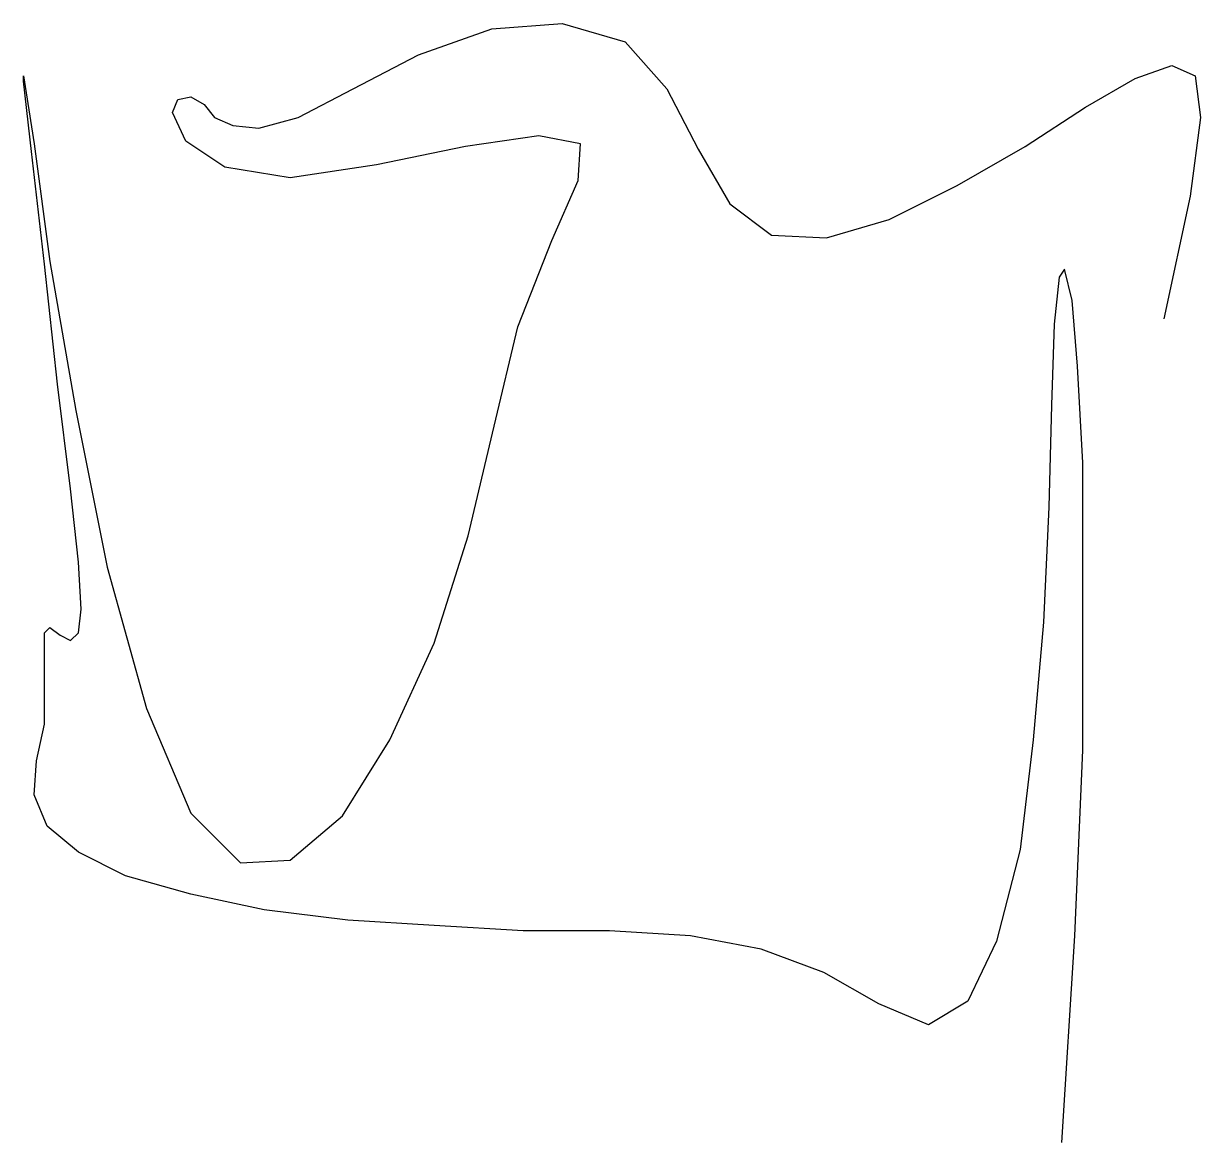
# Model space of a CAD drawing. Header units: metres. Extents: x 0.006 to 0.906, y -0.054 to 0.802.
import ezdxf

# ---------------------------------------------------------------- set-up
doc = ezdxf.new("R2010")
doc.units = ezdxf.units.M

msp = doc.modelspace()

# ---------------------------------------------------------------- linework, layer by layer
msp.add_lwpolyline([(0.8, -0.054), (0.81, 0.104), (0.816, 0.246), (0.816, 0.366), (0.816, 0.466), (0.812, 0.54), (0.808, 0.59), (0.802, 0.614), (0.798, 0.608), (0.794, 0.572), (0.792, 0.51), (0.79, 0.432), (0.786, 0.344), (0.778, 0.254), (0.768, 0.17), (0.75, 0.1), (0.728, 0.054), (0.698, 0.036), (0.66, 0.052), (0.618, 0.076), (0.57, 0.094), (0.516, 0.104), (0.454, 0.108), (0.388, 0.108), (0.32, 0.112), (0.254, 0.116), (0.19, 0.124), (0.134, 0.136), (0.084, 0.15), (0.048, 0.168), (0.024, 0.188), (0.014, 0.212), (0.016, 0.238), (0.022, 0.266), (0.022, 0.294), (0.022, 0.32), (0.022, 0.336), (0.026, 0.34), (0.034, 0.334), (0.042, 0.33), (0.048, 0.336), (0.05, 0.354), (0.048, 0.39), (0.042, 0.446), (0.032, 0.526), (0.022, 0.618), (0.012, 0.704), (0.006, 0.758), (0.006, 0.762), (0.014, 0.71), (0.026, 0.62), (0.046, 0.506), (0.07, 0.386), (0.1, 0.278), (0.134, 0.198), (0.172, 0.16), (0.21, 0.162), (0.25, 0.196), (0.286, 0.254), (0.32, 0.328), (0.346, 0.41), (0.366, 0.494), (0.384, 0.57), (0.41, 0.636), (0.43, 0.682), (0.432, 0.71), (0.4, 0.716), (0.344, 0.708), (0.276, 0.694), (0.21, 0.684), (0.16, 0.692), (0.13, 0.712), (0.12, 0.734), (0.124, 0.744), (0.134, 0.746), (0.144, 0.74), (0.152, 0.73), (0.166, 0.724), (0.186, 0.722), (0.216, 0.73), (0.258, 0.752), (0.308, 0.778), (0.364, 0.798), (0.418, 0.802), (0.466, 0.788), (0.498, 0.752), (0.522, 0.706), (0.546, 0.664), (0.578, 0.64), (0.62, 0.638), (0.668, 0.652), (0.72, 0.678), (0.772, 0.708), (0.818, 0.738), (0.856, 0.76), (0.884, 0.77), (0.902, 0.762), (0.906, 0.73), (0.898, 0.67), (0.878, 0.576)])

doc.saveas('drawing.dxf')
